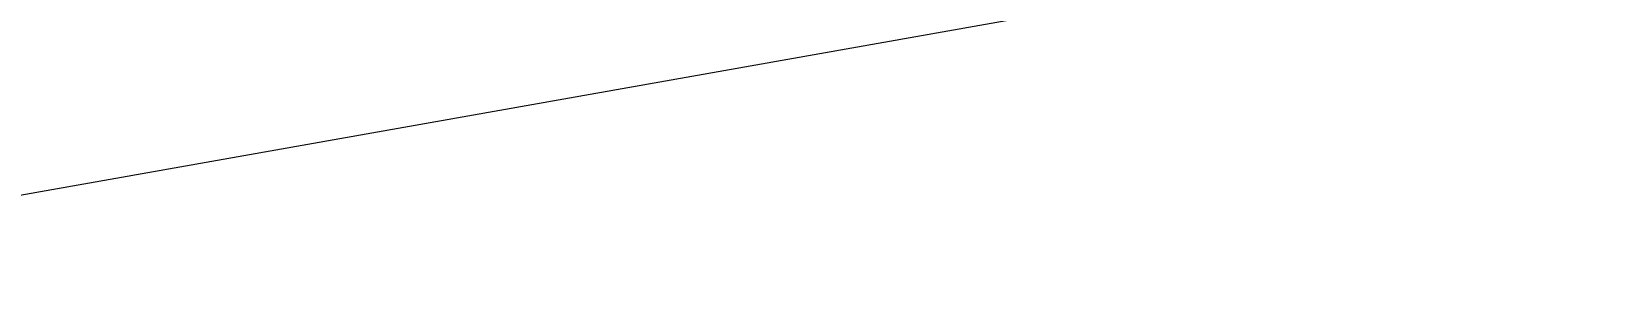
# Model space of a CAD drawing. Header units: millimetres. Extents: x -13407 to 8062823, y -2611 to 109271.
# Drawn here: x 15238.64 to 15252.39, y 50706.14 to 50708.38 of the extents above; entities that cross this region are included whole.
import ezdxf
from ezdxf import colors
from ezdxf.entities.mleader import LeaderData, LeaderLine
from ezdxf.math import Vec2, Vec3

# ---------------------------------------------------------------- set-up
doc = ezdxf.new("R2010")
doc.units = ezdxf.units.MM
for name, color, linetype, lineweight in [('АР_Отметки', 250, 'Continuous', 15), ('АР_Размеры', 175, 'Continuous', 9), ('АР_Сущ Несущая стена', 202, 'Continuous', 30)]:
    doc.layers.add(name, color=color, linetype=linetype, lineweight=lineweight)
doc.styles.add('ISOCPEUR', font='isocpeur.ttf', dxfattribs={"width": 0.7})

# ---------------------------------------------------------------- blocks, each defined once
blk = doc.blocks.new('_DotSmall')
at = {"color": 0, "linetype": 'ByBlock', "const_width": 0.5}
blk.add_lwpolyline([(-0.0625, 0, 1), (0.0625, 0, 1)], format="xyb", close=True, dxfattribs=at)

msp = doc.modelspace()

# ---------------------------------------------------------------- linework, layer by layer
at = {"layer": 'АР_Размеры', "color": 5, "lineweight": 0, "ltscale": 100, "transparency": 33554687}
for points in [[(15236.44, 50746.499), (15242.224, 50713.863, 0.414326), (15242.86, 50713.419), (15244.181, 50713.653, 0.410627), (15244.626, 50714.282), (15244.508, 50714.949, 0.492552), (15244.244, 50715.15), (15243.745, 50715.061, -0.441111), (15243.463, 50715.259), (15243.195, 50717.113, -0.208057), (15243.475, 50717.969, -0.000016), (15245.403, 50720.724, -0.439819), (15246.846, 50720.98, -0.000016), (15249.603, 50719.055, -0.208057), (15250.16, 50718.348), (15250.546, 50716.514, -0.441111), (15250.348, 50716.232), (15249.85, 50716.143, 0.492552), (15249.67, 50715.864), (15249.789, 50715.197, 0.410627), (15250.423, 50714.759), (15251.744, 50714.993, 0.414326), (15252.189, 50715.629), (15246.404, 50748.265, 0.523933)], [(15236.44, 50746.499), (15242.224, 50713.863, 0.414326), (15242.86, 50713.419), (15244.181, 50713.653, 0.410627), (15244.626, 50714.282), (15244.508, 50714.949, 0.492552), (15244.244, 50715.15), (15243.745, 50715.061, -0.441111), (15243.463, 50715.259), (15243.195, 50717.113, -0.208057), (15243.475, 50717.969, -0.000016), (15245.403, 50720.724, -0.439819), (15246.846, 50720.98, -0.000016), (15249.603, 50719.055, -0.208057), (15250.16, 50718.348), (15250.546, 50716.514, -0.441111), (15250.348, 50716.232), (15249.85, 50716.143, 0.492552), (15249.67, 50715.864), (15249.789, 50715.197, 0.410627), (15250.423, 50714.759), (15251.744, 50714.993, 0.414326), (15252.189, 50715.629), (15246.404, 50748.265, 0.523933)], [(15236.44, 50746.499), (15242.224, 50713.863, 0.414326), (15242.86, 50713.419), (15244.181, 50713.653, 0.410627), (15244.626, 50714.282), (15244.508, 50714.949, 0.492552), (15244.244, 50715.15), (15243.745, 50715.061, -0.441111), (15243.463, 50715.259), (15243.195, 50717.113, -0.208057), (15243.475, 50717.969, -0.000016), (15245.403, 50720.724, -0.439819), (15246.846, 50720.98, -0.000016), (15249.603, 50719.055, -0.208057), (15250.16, 50718.348), (15250.546, 50716.514, -0.441111), (15250.348, 50716.232), (15249.85, 50716.143, 0.492552), (15249.67, 50715.864), (15249.789, 50715.197, 0.410627), (15250.423, 50714.759), (15251.744, 50714.993, 0.414326), (15252.189, 50715.629), (15246.404, 50748.265, 0.523933)], [(15236.44, 50746.499), (15242.224, 50713.863, 0.414326), (15242.86, 50713.419), (15244.181, 50713.653, 0.410627), (15244.626, 50714.282), (15244.508, 50714.949, 0.492552), (15244.244, 50715.15), (15243.745, 50715.061, -0.441111), (15243.463, 50715.259), (15243.195, 50717.113, -0.208057), (15243.475, 50717.969, -0.000016), (15245.403, 50720.724, -0.439819), (15246.846, 50720.98, -0.000016), (15249.603, 50719.055, -0.208057), (15250.16, 50718.348), (15250.546, 50716.514, -0.441111), (15250.348, 50716.232), (15249.85, 50716.143, 0.492552), (15249.67, 50715.864), (15249.789, 50715.197, 0.410627), (15250.423, 50714.759), (15251.744, 50714.993, 0.414326), (15252.189, 50715.629), (15246.404, 50748.265, 0.523933)], [(15236.44, 50746.499), (15242.224, 50713.863, 0.414326), (15242.86, 50713.419), (15244.181, 50713.653, 0.410627), (15244.626, 50714.282), (15244.508, 50714.949, 0.492552), (15244.244, 50715.15), (15243.745, 50715.061, -0.441111), (15243.463, 50715.259), (15243.195, 50717.113, -0.208057), (15243.475, 50717.969, -0.000016), (15245.403, 50720.724, -0.439819), (15246.846, 50720.98, -0.000016), (15249.603, 50719.055, -0.208057), (15250.16, 50718.348), (15250.546, 50716.514, -0.441111), (15250.348, 50716.232), (15249.85, 50716.143, 0.492552), (15249.67, 50715.864), (15249.789, 50715.197, 0.410627), (15250.423, 50714.759), (15251.744, 50714.993, 0.414326), (15252.189, 50715.629), (15246.404, 50748.265, 0.523933)], [(15236.44, 50746.499), (15242.224, 50713.863, 0.414326), (15242.86, 50713.419), (15244.181, 50713.653, 0.410627), (15244.626, 50714.282), (15244.508, 50714.949, 0.492552), (15244.244, 50715.15), (15243.745, 50715.061, -0.441111), (15243.463, 50715.259), (15243.195, 50717.113, -0.208057), (15243.475, 50717.969, -0.000016), (15245.403, 50720.724, -0.439819), (15246.846, 50720.98, -0.000016), (15249.603, 50719.055, -0.208057), (15250.16, 50718.348), (15250.546, 50716.514, -0.441111), (15250.348, 50716.232), (15249.85, 50716.143, 0.492552), (15249.67, 50715.864), (15249.789, 50715.197, 0.410627), (15250.423, 50714.759), (15251.744, 50714.993, 0.414326), (15252.189, 50715.629), (15246.404, 50748.265, 0.523933)], [(15236.44, 50746.499), (15242.224, 50713.863, 0.414326), (15242.86, 50713.419), (15244.181, 50713.653, 0.410627), (15244.626, 50714.282), (15244.508, 50714.949, 0.492552), (15244.244, 50715.15), (15243.745, 50715.061, -0.441111), (15243.463, 50715.259), (15243.195, 50717.113, -0.208057), (15243.475, 50717.969, -0.000016), (15245.403, 50720.724, -0.439819), (15246.846, 50720.98, -0.000016), (15249.603, 50719.055, -0.208057), (15250.16, 50718.348), (15250.546, 50716.514, -0.441111), (15250.348, 50716.232), (15249.85, 50716.143, 0.492552), (15249.67, 50715.864), (15249.789, 50715.197, 0.410627), (15250.423, 50714.759), (15251.744, 50714.993, 0.414326), (15252.189, 50715.629), (15246.404, 50748.265, 0.523933)], [(15236.44, 50746.499), (15242.224, 50713.863, 0.414326), (15242.86, 50713.419), (15244.181, 50713.653, 0.410627), (15244.626, 50714.282), (15244.508, 50714.949, 0.492552), (15244.244, 50715.15), (15243.745, 50715.061, -0.441111), (15243.463, 50715.259), (15243.195, 50717.113, -0.208057), (15243.475, 50717.969, -0.000016), (15245.403, 50720.724, -0.439819), (15246.846, 50720.98, -0.000016), (15249.603, 50719.055, -0.208057), (15250.16, 50718.348), (15250.546, 50716.514, -0.441111), (15250.348, 50716.232), (15249.85, 50716.143, 0.492552), (15249.67, 50715.864), (15249.789, 50715.197, 0.410627), (15250.423, 50714.759), (15251.744, 50714.993, 0.414326), (15252.189, 50715.629), (15246.404, 50748.265, 0.523933)], [(15236.44, 50746.499), (15242.224, 50713.863, 0.414326), (15242.86, 50713.419), (15244.181, 50713.653, 0.410627), (15244.626, 50714.282), (15244.508, 50714.949, 0.492552), (15244.244, 50715.15), (15243.745, 50715.061, -0.441111), (15243.463, 50715.259), (15243.195, 50717.113, -0.208057), (15243.475, 50717.969, -0.000016), (15245.403, 50720.724, -0.439819), (15246.846, 50720.98, -0.000016), (15249.603, 50719.055, -0.208057), (15250.16, 50718.348), (15250.546, 50716.514, -0.441111), (15250.348, 50716.232), (15249.85, 50716.143, 0.492552), (15249.67, 50715.864), (15249.789, 50715.197, 0.410627), (15250.423, 50714.759), (15251.744, 50714.993, 0.414326), (15252.189, 50715.629), (15246.404, 50748.265, 0.523933)], [(15236.44, 50746.499), (15242.224, 50713.863, 0.414326), (15242.86, 50713.419), (15244.181, 50713.653, 0.410627), (15244.626, 50714.282), (15244.508, 50714.949, 0.492552), (15244.244, 50715.15), (15243.745, 50715.061, -0.441111), (15243.463, 50715.259), (15243.195, 50717.113, -0.208057), (15243.475, 50717.969, -0.000016), (15245.403, 50720.724, -0.439819), (15246.846, 50720.98, -0.000016), (15249.603, 50719.055, -0.208057), (15250.16, 50718.348), (15250.546, 50716.514, -0.441111), (15250.348, 50716.232), (15249.85, 50716.143, 0.492552), (15249.67, 50715.864), (15249.789, 50715.197, 0.410627), (15250.423, 50714.759), (15251.744, 50714.993, 0.414326), (15252.189, 50715.629), (15246.404, 50748.265, 0.523933)], [(15236.44, 50746.499), (15242.224, 50713.863, 0.414326), (15242.86, 50713.419), (15244.181, 50713.653, 0.410627), (15244.626, 50714.282), (15244.508, 50714.949, 0.492552), (15244.244, 50715.15), (15243.745, 50715.061, -0.441111), (15243.463, 50715.259), (15243.195, 50717.113, -0.208057), (15243.475, 50717.969, -0.000016), (15245.403, 50720.724, -0.439819), (15246.846, 50720.98, -0.000016), (15249.603, 50719.055, -0.208057), (15250.16, 50718.348), (15250.546, 50716.514, -0.441111), (15250.348, 50716.232), (15249.85, 50716.143, 0.492552), (15249.67, 50715.864), (15249.789, 50715.197, 0.410627), (15250.423, 50714.759), (15251.744, 50714.993, 0.414326), (15252.189, 50715.629), (15246.404, 50748.265, 0.523933)], [(15236.44, 50746.499), (15242.224, 50713.863, 0.414326), (15242.86, 50713.419), (15244.181, 50713.653, 0.410627), (15244.626, 50714.282), (15244.508, 50714.949, 0.492552), (15244.244, 50715.15), (15243.745, 50715.061, -0.441111), (15243.463, 50715.259), (15243.195, 50717.113, -0.208057), (15243.475, 50717.969, -0.000016), (15245.403, 50720.724, -0.439819), (15246.846, 50720.98, -0.000016), (15249.603, 50719.055, -0.208057), (15250.16, 50718.348), (15250.546, 50716.514, -0.441111), (15250.348, 50716.232), (15249.85, 50716.143, 0.492552), (15249.67, 50715.864), (15249.789, 50715.197, 0.410627), (15250.423, 50714.759), (15251.744, 50714.993, 0.414326), (15252.189, 50715.629), (15246.404, 50748.265, 0.523933)], [(15236.44, 50746.499), (15242.224, 50713.863, 0.414326), (15242.86, 50713.419), (15244.181, 50713.653, 0.410627), (15244.626, 50714.282), (15244.508, 50714.949, 0.492552), (15244.244, 50715.15), (15243.745, 50715.061, -0.441111), (15243.463, 50715.259), (15243.195, 50717.113, -0.208057), (15243.475, 50717.969, -0.000016), (15245.403, 50720.724, -0.439819), (15246.846, 50720.98, -0.000016), (15249.603, 50719.055, -0.208057), (15250.16, 50718.348), (15250.546, 50716.514, -0.441111), (15250.348, 50716.232), (15249.85, 50716.143, 0.492552), (15249.67, 50715.864), (15249.789, 50715.197, 0.410627), (15250.423, 50714.759), (15251.744, 50714.993, 0.414326), (15252.189, 50715.629), (15246.404, 50748.265, 0.523933)], [(15236.44, 50746.499), (15242.224, 50713.863, 0.414326), (15242.86, 50713.419), (15244.181, 50713.653, 0.410627), (15244.626, 50714.282), (15244.508, 50714.949, 0.492552), (15244.244, 50715.15), (15243.745, 50715.061, -0.441111), (15243.463, 50715.259), (15243.195, 50717.113, -0.208057), (15243.475, 50717.969, -0.000016), (15245.403, 50720.724, -0.439819), (15246.846, 50720.98, -0.000016), (15249.603, 50719.055, -0.208057), (15250.16, 50718.348), (15250.546, 50716.514, -0.441111), (15250.348, 50716.232), (15249.85, 50716.143, 0.492552), (15249.67, 50715.864), (15249.789, 50715.197, 0.410627), (15250.423, 50714.759), (15251.744, 50714.993, 0.414326), (15252.189, 50715.629), (15246.404, 50748.265, 0.523933)], [(15236.44, 50746.499), (15242.224, 50713.863, 0.414326), (15242.86, 50713.419), (15244.181, 50713.653, 0.410627), (15244.626, 50714.282), (15244.508, 50714.949, 0.492552), (15244.244, 50715.15), (15243.745, 50715.061, -0.441111), (15243.463, 50715.259), (15243.195, 50717.113, -0.208057), (15243.475, 50717.969, -0.000016), (15245.403, 50720.724, -0.439819), (15246.846, 50720.98, -0.000016), (15249.603, 50719.055, -0.208057), (15250.16, 50718.348), (15250.546, 50716.514, -0.441111), (15250.348, 50716.232), (15249.85, 50716.143, 0.492552), (15249.67, 50715.864), (15249.789, 50715.197, 0.410627), (15250.423, 50714.759), (15251.744, 50714.993, 0.414326), (15252.189, 50715.629), (15246.404, 50748.265, 0.523933)], [(15236.44, 50746.499), (15242.224, 50713.863, 0.414326), (15242.86, 50713.419), (15244.181, 50713.653, 0.410627), (15244.626, 50714.282), (15244.508, 50714.949, 0.492552), (15244.244, 50715.15), (15243.745, 50715.061, -0.441111), (15243.463, 50715.259), (15243.195, 50717.113, -0.208057), (15243.475, 50717.969, -0.000016), (15245.403, 50720.724, -0.439819), (15246.846, 50720.98, -0.000016), (15249.603, 50719.055, -0.208057), (15250.16, 50718.348), (15250.546, 50716.514, -0.441111), (15250.348, 50716.232), (15249.85, 50716.143, 0.492552), (15249.67, 50715.864), (15249.789, 50715.197, 0.410627), (15250.423, 50714.759), (15251.744, 50714.993, 0.414326), (15252.189, 50715.629), (15246.404, 50748.265, 0.523933)], [(15236.44, 50746.499), (15242.224, 50713.863, 0.414326), (15242.86, 50713.419), (15244.181, 50713.653, 0.410627), (15244.626, 50714.282), (15244.508, 50714.949, 0.492552), (15244.244, 50715.15), (15243.745, 50715.061, -0.441111), (15243.463, 50715.259), (15243.195, 50717.113, -0.208057), (15243.475, 50717.969, -0.000016), (15245.403, 50720.724, -0.439819), (15246.846, 50720.98, -0.000016), (15249.603, 50719.055, -0.208057), (15250.16, 50718.348), (15250.546, 50716.514, -0.441111), (15250.348, 50716.232), (15249.85, 50716.143, 0.492552), (15249.67, 50715.864), (15249.789, 50715.197, 0.410627), (15250.423, 50714.759), (15251.744, 50714.993, 0.414326), (15252.189, 50715.629), (15246.404, 50748.265, 0.523933)], [(15236.44, 50746.499), (15242.224, 50713.863, 0.414326), (15242.86, 50713.419), (15244.181, 50713.653, 0.410627), (15244.626, 50714.282), (15244.508, 50714.949, 0.492552), (15244.244, 50715.15), (15243.745, 50715.061, -0.441111), (15243.463, 50715.259), (15243.195, 50717.113, -0.208057), (15243.475, 50717.969, -0.000016), (15245.403, 50720.724, -0.439819), (15246.846, 50720.98, -0.000016), (15249.603, 50719.055, -0.208057), (15250.16, 50718.348), (15250.546, 50716.514, -0.441111), (15250.348, 50716.232), (15249.85, 50716.143, 0.492552), (15249.67, 50715.864), (15249.789, 50715.197, 0.410627), (15250.423, 50714.759), (15251.744, 50714.993, 0.414326), (15252.189, 50715.629), (15246.404, 50748.265, 0.523933)], [(15236.44, 50746.499), (15242.224, 50713.863, 0.414326), (15242.86, 50713.419), (15244.181, 50713.653, 0.410627), (15244.626, 50714.282), (15244.508, 50714.949, 0.492552), (15244.244, 50715.15), (15243.745, 50715.061, -0.441111), (15243.463, 50715.259), (15243.195, 50717.113, -0.208057), (15243.475, 50717.969, -0.000016), (15245.403, 50720.724, -0.439819), (15246.846, 50720.98, -0.000016), (15249.603, 50719.055, -0.208057), (15250.16, 50718.348), (15250.546, 50716.514, -0.441111), (15250.348, 50716.232), (15249.85, 50716.143, 0.492552), (15249.67, 50715.864), (15249.789, 50715.197, 0.410627), (15250.423, 50714.759), (15251.744, 50714.993, 0.414326), (15252.189, 50715.629), (15246.404, 50748.265, 0.523933)], [(15236.44, 50746.499), (15242.224, 50713.863, 0.414326), (15242.86, 50713.419), (15244.181, 50713.653, 0.410627), (15244.626, 50714.282), (15244.508, 50714.949, 0.492552), (15244.244, 50715.15), (15243.745, 50715.061, -0.441111), (15243.463, 50715.259), (15243.195, 50717.113, -0.208057), (15243.475, 50717.969, -0.000016), (15245.403, 50720.724, -0.439819), (15246.846, 50720.98, -0.000016), (15249.603, 50719.055, -0.208057), (15250.16, 50718.348), (15250.546, 50716.514, -0.441111), (15250.348, 50716.232), (15249.85, 50716.143, 0.492552), (15249.67, 50715.864), (15249.789, 50715.197, 0.410627), (15250.423, 50714.759), (15251.744, 50714.993, 0.414326), (15252.189, 50715.629), (15246.404, 50748.265, 0.523933)], [(15236.44, 50746.499), (15242.224, 50713.863, 0.414326), (15242.86, 50713.419), (15244.181, 50713.653, 0.410627), (15244.626, 50714.282), (15244.508, 50714.949, 0.492552), (15244.244, 50715.15), (15243.745, 50715.061, -0.441111), (15243.463, 50715.259), (15243.195, 50717.113, -0.208057), (15243.475, 50717.969, -0.000016), (15245.403, 50720.724, -0.439819), (15246.846, 50720.98, -0.000016), (15249.603, 50719.055, -0.208057), (15250.16, 50718.348), (15250.546, 50716.514, -0.441111), (15250.348, 50716.232), (15249.85, 50716.143, 0.492552), (15249.67, 50715.864), (15249.789, 50715.197, 0.410627), (15250.423, 50714.759), (15251.744, 50714.993, 0.414326), (15252.189, 50715.629), (15246.404, 50748.265, 0.523933)], [(15236.44, 50746.499), (15242.224, 50713.863, 0.414326), (15242.86, 50713.419), (15244.181, 50713.653, 0.410627), (15244.626, 50714.282), (15244.508, 50714.949, 0.492552), (15244.244, 50715.15), (15243.745, 50715.061, -0.441111), (15243.463, 50715.259), (15243.195, 50717.113, -0.208057), (15243.475, 50717.969, -0.000016), (15245.403, 50720.724, -0.439819), (15246.846, 50720.98, -0.000016), (15249.603, 50719.055, -0.208057), (15250.16, 50718.348), (15250.546, 50716.514, -0.441111), (15250.348, 50716.232), (15249.85, 50716.143, 0.492552), (15249.67, 50715.864), (15249.789, 50715.197, 0.410627), (15250.423, 50714.759), (15251.744, 50714.993, 0.414326), (15252.189, 50715.629), (15246.404, 50748.265, 0.523933)], [(15236.44, 50746.499), (15242.224, 50713.863, 0.414326), (15242.86, 50713.419), (15244.181, 50713.653, 0.410627), (15244.626, 50714.282), (15244.508, 50714.949, 0.492552), (15244.244, 50715.15), (15243.745, 50715.061, -0.441111), (15243.463, 50715.259), (15243.195, 50717.113, -0.208057), (15243.475, 50717.969, -0.000016), (15245.403, 50720.724, -0.439819), (15246.846, 50720.98, -0.000016), (15249.603, 50719.055, -0.208057), (15250.16, 50718.348), (15250.546, 50716.514, -0.441111), (15250.348, 50716.232), (15249.85, 50716.143, 0.492552), (15249.67, 50715.864), (15249.789, 50715.197, 0.410627), (15250.423, 50714.759), (15251.744, 50714.993, 0.414326), (15252.189, 50715.629), (15246.404, 50748.265, 0.523933)], [(15236.44, 50746.499), (15242.224, 50713.863, 0.414326), (15242.86, 50713.419), (15244.181, 50713.653, 0.410627), (15244.626, 50714.282), (15244.508, 50714.949, 0.492552), (15244.244, 50715.15), (15243.745, 50715.061, -0.441111), (15243.463, 50715.259), (15243.195, 50717.113, -0.208057), (15243.475, 50717.969, -0.000016), (15245.403, 50720.724, -0.439819), (15246.846, 50720.98, -0.000016), (15249.603, 50719.055, -0.208057), (15250.16, 50718.348), (15250.546, 50716.514, -0.441111), (15250.348, 50716.232), (15249.85, 50716.143, 0.492552), (15249.67, 50715.864), (15249.789, 50715.197, 0.410627), (15250.423, 50714.759), (15251.744, 50714.993, 0.414326), (15252.189, 50715.629), (15246.404, 50748.265, 0.523933)], [(15236.44, 50746.499), (15242.224, 50713.863, 0.414326), (15242.86, 50713.419), (15244.181, 50713.653, 0.410627), (15244.626, 50714.282), (15244.508, 50714.949, 0.492552), (15244.244, 50715.15), (15243.745, 50715.061, -0.441111), (15243.463, 50715.259), (15243.195, 50717.113, -0.208057), (15243.475, 50717.969, -0.000016), (15245.403, 50720.724, -0.439819), (15246.846, 50720.98, -0.000016), (15249.603, 50719.055, -0.208057), (15250.16, 50718.348), (15250.546, 50716.514, -0.441111), (15250.348, 50716.232), (15249.85, 50716.143, 0.492552), (15249.67, 50715.864), (15249.789, 50715.197, 0.410627), (15250.423, 50714.759), (15251.744, 50714.993, 0.414326), (15252.189, 50715.629), (15246.404, 50748.265, 0.523933)], [(15236.44, 50746.499), (15242.224, 50713.863, 0.414326), (15242.86, 50713.419), (15244.181, 50713.653, 0.410627), (15244.626, 50714.282), (15244.508, 50714.949, 0.492552), (15244.244, 50715.15), (15243.745, 50715.061, -0.441111), (15243.463, 50715.259), (15243.195, 50717.113, -0.208057), (15243.475, 50717.969, -0.000016), (15245.403, 50720.724, -0.439819), (15246.846, 50720.98, -0.000016), (15249.603, 50719.055, -0.208057), (15250.16, 50718.348), (15250.546, 50716.514, -0.441111), (15250.348, 50716.232), (15249.85, 50716.143, 0.492552), (15249.67, 50715.864), (15249.789, 50715.197, 0.410627), (15250.423, 50714.759), (15251.744, 50714.993, 0.414326), (15252.189, 50715.629), (15246.404, 50748.265, 0.523933)], [(15236.44, 50746.499), (15242.224, 50713.863, 0.414326), (15242.86, 50713.419), (15244.181, 50713.653, 0.410627), (15244.626, 50714.282), (15244.508, 50714.949, 0.492552), (15244.244, 50715.15), (15243.745, 50715.061, -0.441111), (15243.463, 50715.259), (15243.195, 50717.113, -0.208057), (15243.475, 50717.969, -0.000016), (15245.403, 50720.724, -0.439819), (15246.846, 50720.98, -0.000016), (15249.603, 50719.055, -0.208057), (15250.16, 50718.348), (15250.546, 50716.514, -0.441111), (15250.348, 50716.232), (15249.85, 50716.143, 0.492552), (15249.67, 50715.864), (15249.789, 50715.197, 0.410627), (15250.423, 50714.759), (15251.744, 50714.993, 0.414326), (15252.189, 50715.629), (15246.404, 50748.265, 0.523933)], [(15236.44, 50746.499), (15242.224, 50713.863, 0.414326), (15242.86, 50713.419), (15244.181, 50713.653, 0.410627), (15244.626, 50714.282), (15244.508, 50714.949, 0.492552), (15244.244, 50715.15), (15243.745, 50715.061, -0.441111), (15243.463, 50715.259), (15243.195, 50717.113, -0.208057), (15243.475, 50717.969, -0.000016), (15245.403, 50720.724, -0.439819), (15246.846, 50720.98, -0.000016), (15249.603, 50719.055, -0.208057), (15250.16, 50718.348), (15250.546, 50716.514, -0.441111), (15250.348, 50716.232), (15249.85, 50716.143, 0.492552), (15249.67, 50715.864), (15249.789, 50715.197, 0.410627), (15250.423, 50714.759), (15251.744, 50714.993, 0.414326), (15252.189, 50715.629), (15246.404, 50748.265, 0.523933)], [(15236.44, 50746.499), (15242.224, 50713.863, 0.414326), (15242.86, 50713.419), (15244.181, 50713.653, 0.410627), (15244.626, 50714.282), (15244.508, 50714.949, 0.492552), (15244.244, 50715.15), (15243.745, 50715.061, -0.441111), (15243.463, 50715.259), (15243.195, 50717.113, -0.208057), (15243.475, 50717.969, -0.000016), (15245.403, 50720.724, -0.439819), (15246.846, 50720.98, -0.000016), (15249.603, 50719.055, -0.208057), (15250.16, 50718.348), (15250.546, 50716.514, -0.441111), (15250.348, 50716.232), (15249.85, 50716.143, 0.492552), (15249.67, 50715.864), (15249.789, 50715.197, 0.410627), (15250.423, 50714.759), (15251.744, 50714.993, 0.414326), (15252.189, 50715.629), (15246.404, 50748.265, 0.523933)], [(15236.44, 50746.499), (15242.224, 50713.863, 0.414326), (15242.86, 50713.419), (15244.181, 50713.653, 0.410627), (15244.626, 50714.282), (15244.508, 50714.949, 0.492552), (15244.244, 50715.15), (15243.745, 50715.061, -0.441111), (15243.463, 50715.259), (15243.195, 50717.113, -0.208057), (15243.475, 50717.969, -0.000016), (15245.403, 50720.724, -0.439819), (15246.846, 50720.98, -0.000016), (15249.603, 50719.055, -0.208057), (15250.16, 50718.348), (15250.546, 50716.514, -0.441111), (15250.348, 50716.232), (15249.85, 50716.143, 0.492552), (15249.67, 50715.864), (15249.789, 50715.197, 0.410627), (15250.423, 50714.759), (15251.744, 50714.993, 0.414326), (15252.189, 50715.629), (15246.404, 50748.265, 0.523933)], [(15236.44, 50746.499), (15242.224, 50713.863, 0.414326), (15242.86, 50713.419), (15244.181, 50713.653, 0.410627), (15244.626, 50714.282), (15244.508, 50714.949, 0.492552), (15244.244, 50715.15), (15243.745, 50715.061, -0.441111), (15243.463, 50715.259), (15243.195, 50717.113, -0.208057), (15243.475, 50717.969, -0.000016), (15245.403, 50720.724, -0.439819), (15246.846, 50720.98, -0.000016), (15249.603, 50719.055, -0.208057), (15250.16, 50718.348), (15250.546, 50716.514, -0.441111), (15250.348, 50716.232), (15249.85, 50716.143, 0.492552), (15249.67, 50715.864), (15249.789, 50715.197, 0.410627), (15250.423, 50714.759), (15251.744, 50714.993, 0.414326), (15252.189, 50715.629), (15246.404, 50748.265, 0.523933)], [(15236.44, 50746.499), (15242.224, 50713.863, 0.414326), (15242.86, 50713.419), (15244.181, 50713.653, 0.410627), (15244.626, 50714.282), (15244.508, 50714.949, 0.492552), (15244.244, 50715.15), (15243.745, 50715.061, -0.441111), (15243.463, 50715.259), (15243.195, 50717.113, -0.208057), (15243.475, 50717.969, -0.000016), (15245.403, 50720.724, -0.439819), (15246.846, 50720.98, -0.000016), (15249.603, 50719.055, -0.208057), (15250.16, 50718.348), (15250.546, 50716.514, -0.441111), (15250.348, 50716.232), (15249.85, 50716.143, 0.492552), (15249.67, 50715.864), (15249.789, 50715.197, 0.410627), (15250.423, 50714.759), (15251.744, 50714.993, 0.414326), (15252.189, 50715.629), (15246.404, 50748.265, 0.523933)], [(15236.44, 50746.499), (15242.224, 50713.863, 0.414326), (15242.86, 50713.419), (15244.181, 50713.653, 0.410627), (15244.626, 50714.282), (15244.508, 50714.949, 0.492552), (15244.244, 50715.15), (15243.745, 50715.061, -0.441111), (15243.463, 50715.259), (15243.195, 50717.113, -0.208057), (15243.475, 50717.969, -0.000016), (15245.403, 50720.724, -0.439819), (15246.846, 50720.98, -0.000016), (15249.603, 50719.055, -0.208057), (15250.16, 50718.348), (15250.546, 50716.514, -0.441111), (15250.348, 50716.232), (15249.85, 50716.143, 0.492552), (15249.67, 50715.864), (15249.789, 50715.197, 0.410627), (15250.423, 50714.759), (15251.744, 50714.993, 0.414326), (15252.189, 50715.629), (15246.404, 50748.265, 0.523933)], [(15236.44, 50746.499), (15242.224, 50713.863, 0.414326), (15242.86, 50713.419), (15244.181, 50713.653, 0.410627), (15244.626, 50714.282), (15244.508, 50714.949, 0.492552), (15244.244, 50715.15), (15243.745, 50715.061, -0.441111), (15243.463, 50715.259), (15243.195, 50717.113, -0.208057), (15243.475, 50717.969, -0.000016), (15245.403, 50720.724, -0.439819), (15246.846, 50720.98, -0.000016), (15249.603, 50719.055, -0.208057), (15250.16, 50718.348), (15250.546, 50716.514, -0.441111), (15250.348, 50716.232), (15249.85, 50716.143, 0.492552), (15249.67, 50715.864), (15249.789, 50715.197, 0.410627), (15250.423, 50714.759), (15251.744, 50714.993, 0.414326), (15252.189, 50715.629), (15246.404, 50748.265, 0.523933)], [(15236.44, 50746.499), (15242.224, 50713.863, 0.414326), (15242.86, 50713.419), (15244.181, 50713.653, 0.410627), (15244.626, 50714.282), (15244.508, 50714.949, 0.492552), (15244.244, 50715.15), (15243.745, 50715.061, -0.441111), (15243.463, 50715.259), (15243.195, 50717.113, -0.208057), (15243.475, 50717.969, -0.000016), (15245.403, 50720.724, -0.439819), (15246.846, 50720.98, -0.000016), (15249.603, 50719.055, -0.208057), (15250.16, 50718.348), (15250.546, 50716.514, -0.441111), (15250.348, 50716.232), (15249.85, 50716.143, 0.492552), (15249.67, 50715.864), (15249.789, 50715.197, 0.410627), (15250.423, 50714.759), (15251.744, 50714.993, 0.414326), (15252.189, 50715.629), (15246.404, 50748.265, 0.523933)], [(15236.44, 50746.499), (15242.224, 50713.863, 0.414326), (15242.86, 50713.419), (15244.181, 50713.653, 0.410627), (15244.626, 50714.282), (15244.508, 50714.949, 0.492552), (15244.244, 50715.15), (15243.745, 50715.061, -0.441111), (15243.463, 50715.259), (15243.195, 50717.113, -0.208057), (15243.475, 50717.969, -0.000016), (15245.403, 50720.724, -0.439819), (15246.846, 50720.98, -0.000016), (15249.603, 50719.055, -0.208057), (15250.16, 50718.348), (15250.546, 50716.514, -0.441111), (15250.348, 50716.232), (15249.85, 50716.143, 0.492552), (15249.67, 50715.864), (15249.789, 50715.197, 0.410627), (15250.423, 50714.759), (15251.744, 50714.993, 0.414326), (15252.189, 50715.629), (15246.404, 50748.265, 0.523933)], [(15236.44, 50746.499), (15242.224, 50713.863, 0.414326), (15242.86, 50713.419), (15244.181, 50713.653, 0.410627), (15244.626, 50714.282), (15244.508, 50714.949, 0.492552), (15244.244, 50715.15), (15243.745, 50715.061, -0.441111), (15243.463, 50715.259), (15243.195, 50717.113, -0.208057), (15243.475, 50717.969, -0.000016), (15245.403, 50720.724, -0.439819), (15246.846, 50720.98, -0.000016), (15249.603, 50719.055, -0.208057), (15250.16, 50718.348), (15250.546, 50716.514, -0.441111), (15250.348, 50716.232), (15249.85, 50716.143, 0.492552), (15249.67, 50715.864), (15249.789, 50715.197, 0.410627), (15250.423, 50714.759), (15251.744, 50714.993, 0.414326), (15252.189, 50715.629), (15246.404, 50748.265, 0.523933)], [(15236.44, 50746.499), (15242.224, 50713.863, 0.414326), (15242.86, 50713.419), (15244.181, 50713.653, 0.410627), (15244.626, 50714.282), (15244.508, 50714.949, 0.492552), (15244.244, 50715.15), (15243.745, 50715.061, -0.441111), (15243.463, 50715.259), (15243.195, 50717.113, -0.208057), (15243.475, 50717.969, -0.000016), (15245.403, 50720.724, -0.439819), (15246.846, 50720.98, -0.000016), (15249.603, 50719.055, -0.208057), (15250.16, 50718.348), (15250.546, 50716.514, -0.441111), (15250.348, 50716.232), (15249.85, 50716.143, 0.492552), (15249.67, 50715.864), (15249.789, 50715.197, 0.410627), (15250.423, 50714.759), (15251.744, 50714.993, 0.414326), (15252.189, 50715.629), (15246.404, 50748.265, 0.523933)], [(15236.44, 50746.499), (15242.224, 50713.863, 0.414326), (15242.86, 50713.419), (15244.181, 50713.653, 0.410627), (15244.626, 50714.282), (15244.508, 50714.949, 0.492552), (15244.244, 50715.15), (15243.745, 50715.061, -0.441111), (15243.463, 50715.259), (15243.195, 50717.113, -0.208057), (15243.475, 50717.969, -0.000016), (15245.403, 50720.724, -0.439819), (15246.846, 50720.98, -0.000016), (15249.603, 50719.055, -0.208057), (15250.16, 50718.348), (15250.546, 50716.514, -0.441111), (15250.348, 50716.232), (15249.85, 50716.143, 0.492552), (15249.67, 50715.864), (15249.789, 50715.197, 0.410627), (15250.423, 50714.759), (15251.744, 50714.993, 0.414326), (15252.189, 50715.629), (15246.404, 50748.265, 0.523933)], [(15236.44, 50746.499), (15242.224, 50713.863, 0.414326), (15242.86, 50713.419), (15244.181, 50713.653, 0.410627), (15244.626, 50714.282), (15244.508, 50714.949, 0.492552), (15244.244, 50715.15), (15243.745, 50715.061, -0.441111), (15243.463, 50715.259), (15243.195, 50717.113, -0.208057), (15243.475, 50717.969, -0.000016), (15245.403, 50720.724, -0.439819), (15246.846, 50720.98, -0.000016), (15249.603, 50719.055, -0.208057), (15250.16, 50718.348), (15250.546, 50716.514, -0.441111), (15250.348, 50716.232), (15249.85, 50716.143, 0.492552), (15249.67, 50715.864), (15249.789, 50715.197, 0.410627), (15250.423, 50714.759), (15251.744, 50714.993, 0.414326), (15252.189, 50715.629), (15246.404, 50748.265, 0.523933)], [(15236.44, 50746.499), (15242.224, 50713.863, 0.414326), (15242.86, 50713.419), (15244.181, 50713.653, 0.410627), (15244.626, 50714.282), (15244.508, 50714.949, 0.492552), (15244.244, 50715.15), (15243.745, 50715.061, -0.441111), (15243.463, 50715.259), (15243.195, 50717.113, -0.208057), (15243.475, 50717.969, -0.000016), (15245.403, 50720.724, -0.439819), (15246.846, 50720.98, -0.000016), (15249.603, 50719.055, -0.208057), (15250.16, 50718.348), (15250.546, 50716.514, -0.441111), (15250.348, 50716.232), (15249.85, 50716.143, 0.492552), (15249.67, 50715.864), (15249.789, 50715.197, 0.410627), (15250.423, 50714.759), (15251.744, 50714.993, 0.414326), (15252.189, 50715.629), (15246.404, 50748.265, 0.523933)], [(15236.44, 50746.499), (15242.224, 50713.863, 0.414326), (15242.86, 50713.419), (15244.181, 50713.653, 0.410627), (15244.626, 50714.282), (15244.508, 50714.949, 0.492552), (15244.244, 50715.15), (15243.745, 50715.061, -0.441111), (15243.463, 50715.259), (15243.195, 50717.113, -0.208057), (15243.475, 50717.969, -0.000016), (15245.403, 50720.724, -0.439819), (15246.846, 50720.98, -0.000016), (15249.603, 50719.055, -0.208057), (15250.16, 50718.348), (15250.546, 50716.514, -0.441111), (15250.348, 50716.232), (15249.85, 50716.143, 0.492552), (15249.67, 50715.864), (15249.789, 50715.197, 0.410627), (15250.423, 50714.759), (15251.744, 50714.993, 0.414326), (15252.189, 50715.629), (15246.404, 50748.265, 0.523933)], [(15236.44, 50746.499), (15242.224, 50713.863, 0.414326), (15242.86, 50713.419), (15244.181, 50713.653, 0.410627), (15244.626, 50714.282), (15244.508, 50714.949, 0.492552), (15244.244, 50715.15), (15243.745, 50715.061, -0.441111), (15243.463, 50715.259), (15243.195, 50717.113, -0.208057), (15243.475, 50717.969, -0.000016), (15245.403, 50720.724, -0.439819), (15246.846, 50720.98, -0.000016), (15249.603, 50719.055, -0.208057), (15250.16, 50718.348), (15250.546, 50716.514, -0.441111), (15250.348, 50716.232), (15249.85, 50716.143, 0.492552), (15249.67, 50715.864), (15249.789, 50715.197, 0.410627), (15250.423, 50714.759), (15251.744, 50714.993, 0.414326), (15252.189, 50715.629), (15246.404, 50748.265, 0.523933)], [(15236.44, 50746.499), (15242.224, 50713.863, 0.414326), (15242.86, 50713.419), (15244.181, 50713.653, 0.410627), (15244.626, 50714.282), (15244.508, 50714.949, 0.492552), (15244.244, 50715.15), (15243.745, 50715.061, -0.441111), (15243.463, 50715.259), (15243.195, 50717.113, -0.208057), (15243.475, 50717.969, -0.000016), (15245.403, 50720.724, -0.439819), (15246.846, 50720.98, -0.000016), (15249.603, 50719.055, -0.208057), (15250.16, 50718.348), (15250.546, 50716.514, -0.441111), (15250.348, 50716.232), (15249.85, 50716.143, 0.492552), (15249.67, 50715.864), (15249.789, 50715.197, 0.410627), (15250.423, 50714.759), (15251.744, 50714.993, 0.414326), (15252.189, 50715.629), (15246.404, 50748.265, 0.523933)], [(15236.44, 50746.499), (15242.224, 50713.863, 0.414326), (15242.86, 50713.419), (15244.181, 50713.653, 0.410627), (15244.626, 50714.282), (15244.508, 50714.949, 0.492552), (15244.244, 50715.15), (15243.745, 50715.061, -0.441111), (15243.463, 50715.259), (15243.195, 50717.113, -0.208057), (15243.475, 50717.969, -0.000016), (15245.403, 50720.724, -0.439819), (15246.846, 50720.98, -0.000016), (15249.603, 50719.055, -0.208057), (15250.16, 50718.348), (15250.546, 50716.514, -0.441111), (15250.348, 50716.232), (15249.85, 50716.143, 0.492552), (15249.67, 50715.864), (15249.789, 50715.197, 0.410627), (15250.423, 50714.759), (15251.744, 50714.993, 0.414326), (15252.189, 50715.629), (15246.404, 50748.265, 0.523933)], [(15218.952, 50699.566), (15221.42, 50695.422, 0.827043), (15222.427, 50695.806), (15221.767, 50699.528, -0.414326), (15222.607, 50700.729), (15229.93, 50702.027, 0.414326), (15230.77, 50703.228), (15230.557, 50704.429, -0.082799), (15238.257, 50706.907), (15247.981, 50708.63), (15248.157, 50709.033), (15248.581, 50708.737), (15258.185, 50710.439, -0.082799)], [(15218.952, 50699.566), (15221.42, 50695.422, 0.827043), (15222.427, 50695.806), (15221.767, 50699.528, -0.414326), (15222.607, 50700.729), (15229.93, 50702.027, 0.414326), (15230.77, 50703.228), (15230.557, 50704.429, -0.082799), (15238.257, 50706.907), (15247.981, 50708.63), (15248.157, 50709.033), (15248.581, 50708.737), (15258.185, 50710.439, -0.082799)], [(15218.952, 50699.566), (15221.42, 50695.422, 0.827043), (15222.427, 50695.806), (15221.767, 50699.528, -0.414326), (15222.607, 50700.729), (15229.93, 50702.027, 0.414326), (15230.77, 50703.228), (15230.557, 50704.429, -0.082799), (15238.257, 50706.907), (15247.981, 50708.63), (15248.157, 50709.033), (15248.581, 50708.737), (15258.185, 50710.439, -0.082799)], [(15218.952, 50699.566), (15221.42, 50695.422, 0.827043), (15222.427, 50695.806), (15221.767, 50699.528, -0.414326), (15222.607, 50700.729), (15229.93, 50702.027, 0.414326), (15230.77, 50703.228), (15230.557, 50704.429, -0.082799), (15238.257, 50706.907), (15247.981, 50708.63), (15248.157, 50709.033), (15248.581, 50708.737), (15258.185, 50710.439, -0.082799)], [(15218.952, 50699.566), (15221.42, 50695.422, 0.827043), (15222.427, 50695.806), (15221.767, 50699.528, -0.414326), (15222.607, 50700.729), (15229.93, 50702.027, 0.414326), (15230.77, 50703.228), (15230.557, 50704.429, -0.082799), (15238.257, 50706.907), (15247.981, 50708.63), (15248.157, 50709.033), (15248.581, 50708.737), (15258.185, 50710.439, -0.082799)], [(15218.952, 50699.566), (15221.42, 50695.422, 0.827043), (15222.427, 50695.806), (15221.767, 50699.528, -0.414326), (15222.607, 50700.729), (15229.93, 50702.027, 0.414326), (15230.77, 50703.228), (15230.557, 50704.429, -0.082799), (15238.257, 50706.907), (15247.981, 50708.63), (15248.157, 50709.033), (15248.581, 50708.737), (15258.185, 50710.439, -0.082799)], [(15218.952, 50699.566), (15221.42, 50695.422, 0.827043), (15222.427, 50695.806), (15221.767, 50699.528, -0.414326), (15222.607, 50700.729), (15229.93, 50702.027, 0.414326), (15230.77, 50703.228), (15230.557, 50704.429, -0.082799), (15238.257, 50706.907), (15247.981, 50708.63), (15248.157, 50709.033), (15248.581, 50708.737), (15258.185, 50710.439, -0.082799)], [(15218.952, 50699.566), (15221.42, 50695.422, 0.827043), (15222.427, 50695.806), (15221.767, 50699.528, -0.414326), (15222.607, 50700.729), (15229.93, 50702.027, 0.414326), (15230.77, 50703.228), (15230.557, 50704.429, -0.082799), (15238.257, 50706.907), (15247.981, 50708.63), (15248.157, 50709.033), (15248.581, 50708.737), (15258.185, 50710.439, -0.082799)], [(15218.952, 50699.566), (15221.42, 50695.422, 0.827043), (15222.427, 50695.806), (15221.767, 50699.528, -0.414326), (15222.607, 50700.729), (15229.93, 50702.027, 0.414326), (15230.77, 50703.228), (15230.557, 50704.429, -0.082799), (15238.257, 50706.907), (15247.981, 50708.63), (15248.157, 50709.033), (15248.581, 50708.737), (15258.185, 50710.439, -0.082799)], [(15218.952, 50699.566), (15221.42, 50695.422, 0.827043), (15222.427, 50695.806), (15221.767, 50699.528, -0.414326), (15222.607, 50700.729), (15229.93, 50702.027, 0.414326), (15230.77, 50703.228), (15230.557, 50704.429, -0.082799), (15238.257, 50706.907), (15247.981, 50708.63), (15248.157, 50709.033), (15248.581, 50708.737), (15258.185, 50710.439, -0.082799)], [(15218.952, 50699.566), (15221.42, 50695.422, 0.827043), (15222.427, 50695.806), (15221.767, 50699.528, -0.414326), (15222.607, 50700.729), (15229.93, 50702.027, 0.414326), (15230.77, 50703.228), (15230.557, 50704.429, -0.082799), (15238.257, 50706.907), (15247.981, 50708.63), (15248.157, 50709.033), (15248.581, 50708.737), (15258.185, 50710.439, -0.082799)], [(15218.952, 50699.566), (15221.42, 50695.422, 0.827043), (15222.427, 50695.806), (15221.767, 50699.528, -0.414326), (15222.607, 50700.729), (15229.93, 50702.027, 0.414326), (15230.77, 50703.228), (15230.557, 50704.429, -0.082799), (15238.257, 50706.907), (15247.981, 50708.63), (15248.157, 50709.033), (15248.581, 50708.737), (15258.185, 50710.439, -0.082799)], [(15218.952, 50699.566), (15221.42, 50695.422, 0.827043), (15222.427, 50695.806), (15221.767, 50699.528, -0.414326), (15222.607, 50700.729), (15229.93, 50702.027, 0.414326), (15230.77, 50703.228), (15230.557, 50704.429, -0.082799), (15238.257, 50706.907), (15247.981, 50708.63), (15248.157, 50709.033), (15248.581, 50708.737), (15258.185, 50710.439, -0.082799)], [(15218.952, 50699.566), (15221.42, 50695.422, 0.827043), (15222.427, 50695.806), (15221.767, 50699.528, -0.414326), (15222.607, 50700.729), (15229.93, 50702.027, 0.414326), (15230.77, 50703.228), (15230.557, 50704.429, -0.082799), (15238.257, 50706.907), (15247.981, 50708.63), (15248.157, 50709.033), (15248.581, 50708.737), (15258.185, 50710.439, -0.082799)], [(15218.952, 50699.566), (15221.42, 50695.422, 0.827043), (15222.427, 50695.806), (15221.767, 50699.528, -0.414326), (15222.607, 50700.729), (15229.93, 50702.027, 0.414326), (15230.77, 50703.228), (15230.557, 50704.429, -0.082799), (15238.257, 50706.907), (15247.981, 50708.63), (15248.157, 50709.033), (15248.581, 50708.737), (15258.185, 50710.439, -0.082799)], [(15218.952, 50699.566), (15221.42, 50695.422, 0.827043), (15222.427, 50695.806), (15221.767, 50699.528, -0.414326), (15222.607, 50700.729), (15229.93, 50702.027, 0.414326), (15230.77, 50703.228), (15230.557, 50704.429, -0.082799), (15238.257, 50706.907), (15247.981, 50708.63), (15248.157, 50709.033), (15248.581, 50708.737), (15258.185, 50710.439, -0.082799)], [(15218.952, 50699.566), (15221.42, 50695.422, 0.827043), (15222.427, 50695.806), (15221.767, 50699.528, -0.414326), (15222.607, 50700.729), (15229.93, 50702.027, 0.414326), (15230.77, 50703.228), (15230.557, 50704.429, -0.082799), (15238.257, 50706.907), (15247.981, 50708.63), (15248.157, 50709.033), (15248.581, 50708.737), (15258.185, 50710.439, -0.082799)], [(15218.952, 50699.566), (15221.42, 50695.422, 0.827043), (15222.427, 50695.806), (15221.767, 50699.528, -0.414326), (15222.607, 50700.729), (15229.93, 50702.027, 0.414326), (15230.77, 50703.228), (15230.557, 50704.429, -0.082799), (15238.257, 50706.907), (15247.981, 50708.63), (15248.157, 50709.033), (15248.581, 50708.737), (15258.185, 50710.439, -0.082799)], [(15218.952, 50699.566), (15221.42, 50695.422, 0.827043), (15222.427, 50695.806), (15221.767, 50699.528, -0.414326), (15222.607, 50700.729), (15229.93, 50702.027, 0.414326), (15230.77, 50703.228), (15230.557, 50704.429, -0.082799), (15238.257, 50706.907), (15247.981, 50708.63), (15248.157, 50709.033), (15248.581, 50708.737), (15258.185, 50710.439, -0.082799)], [(15218.952, 50699.566), (15221.42, 50695.422, 0.827043), (15222.427, 50695.806), (15221.767, 50699.528, -0.414326), (15222.607, 50700.729), (15229.93, 50702.027, 0.414326), (15230.77, 50703.228), (15230.557, 50704.429, -0.082799), (15238.257, 50706.907), (15247.981, 50708.63), (15248.157, 50709.033), (15248.581, 50708.737), (15258.185, 50710.439, -0.082799)], [(15218.952, 50699.566), (15221.42, 50695.422, 0.827043), (15222.427, 50695.806), (15221.767, 50699.528, -0.414326), (15222.607, 50700.729), (15229.93, 50702.027, 0.414326), (15230.77, 50703.228), (15230.557, 50704.429, -0.082799), (15238.257, 50706.907), (15247.981, 50708.63), (15248.157, 50709.033), (15248.581, 50708.737), (15258.185, 50710.439, -0.082799)], [(15218.952, 50699.566), (15221.42, 50695.422, 0.827043), (15222.427, 50695.806), (15221.767, 50699.528, -0.414326), (15222.607, 50700.729), (15229.93, 50702.027, 0.414326), (15230.77, 50703.228), (15230.557, 50704.429, -0.082799), (15238.257, 50706.907), (15247.981, 50708.63), (15248.157, 50709.033), (15248.581, 50708.737), (15258.185, 50710.439, -0.082799)], [(15218.952, 50699.566), (15221.42, 50695.422, 0.827043), (15222.427, 50695.806), (15221.767, 50699.528, -0.414326), (15222.607, 50700.729), (15229.93, 50702.027, 0.414326), (15230.77, 50703.228), (15230.557, 50704.429, -0.082799), (15238.257, 50706.907), (15247.981, 50708.63), (15248.157, 50709.033), (15248.581, 50708.737), (15258.185, 50710.439, -0.082799)], [(15218.952, 50699.566), (15221.42, 50695.422, 0.827043), (15222.427, 50695.806), (15221.767, 50699.528, -0.414326), (15222.607, 50700.729), (15229.93, 50702.027, 0.414326), (15230.77, 50703.228), (15230.557, 50704.429, -0.082799), (15238.257, 50706.907), (15247.981, 50708.63), (15248.157, 50709.033), (15248.581, 50708.737), (15258.185, 50710.439, -0.082799)], [(15218.952, 50699.566), (15221.42, 50695.422, 0.827043), (15222.427, 50695.806), (15221.767, 50699.528, -0.414326), (15222.607, 50700.729), (15229.93, 50702.027, 0.414326), (15230.77, 50703.228), (15230.557, 50704.429, -0.082799), (15238.257, 50706.907), (15247.981, 50708.63), (15248.157, 50709.033), (15248.581, 50708.737), (15258.185, 50710.439, -0.082799)], [(15218.952, 50699.566), (15221.42, 50695.422, 0.827043), (15222.427, 50695.806), (15221.767, 50699.528, -0.414326), (15222.607, 50700.729), (15229.93, 50702.027, 0.414326), (15230.77, 50703.228), (15230.557, 50704.429, -0.082799), (15238.257, 50706.907), (15247.981, 50708.63), (15248.157, 50709.033), (15248.581, 50708.737), (15258.185, 50710.439, -0.082799)], [(15218.952, 50699.566), (15221.42, 50695.422, 0.827043), (15222.427, 50695.806), (15221.767, 50699.528, -0.414326), (15222.607, 50700.729), (15229.93, 50702.027, 0.414326), (15230.77, 50703.228), (15230.557, 50704.429, -0.082799), (15238.257, 50706.907), (15247.981, 50708.63), (15248.157, 50709.033), (15248.581, 50708.737), (15258.185, 50710.439, -0.082799)], [(15218.952, 50699.566), (15221.42, 50695.422, 0.827043), (15222.427, 50695.806), (15221.767, 50699.528, -0.414326), (15222.607, 50700.729), (15229.93, 50702.027, 0.414326), (15230.77, 50703.228), (15230.557, 50704.429, -0.082799), (15238.257, 50706.907), (15247.981, 50708.63), (15248.157, 50709.033), (15248.581, 50708.737), (15258.185, 50710.439, -0.082799)], [(15218.952, 50699.566), (15221.42, 50695.422, 0.827043), (15222.427, 50695.806), (15221.767, 50699.528, -0.414326), (15222.607, 50700.729), (15229.93, 50702.027, 0.414326), (15230.77, 50703.228), (15230.557, 50704.429, -0.082799), (15238.257, 50706.907), (15247.981, 50708.63), (15248.157, 50709.033), (15248.581, 50708.737), (15258.185, 50710.439, -0.082799)], [(15218.952, 50699.566), (15221.42, 50695.422, 0.827043), (15222.427, 50695.806), (15221.767, 50699.528, -0.414326), (15222.607, 50700.729), (15229.93, 50702.027, 0.414326), (15230.77, 50703.228), (15230.557, 50704.429, -0.082799), (15238.257, 50706.907), (15247.981, 50708.63), (15248.157, 50709.033), (15248.581, 50708.737), (15258.185, 50710.439, -0.082799)], [(15218.952, 50699.566), (15221.42, 50695.422, 0.827043), (15222.427, 50695.806), (15221.767, 50699.528, -0.414326), (15222.607, 50700.729), (15229.93, 50702.027, 0.414326), (15230.77, 50703.228), (15230.557, 50704.429, -0.082799), (15238.257, 50706.907), (15247.981, 50708.63), (15248.157, 50709.033), (15248.581, 50708.737), (15258.185, 50710.439, -0.082799)], [(15218.952, 50699.566), (15221.42, 50695.422, 0.827043), (15222.427, 50695.806), (15221.767, 50699.528, -0.414326), (15222.607, 50700.729), (15229.93, 50702.027, 0.414326), (15230.77, 50703.228), (15230.557, 50704.429, -0.082799), (15238.257, 50706.907), (15247.981, 50708.63), (15248.157, 50709.033), (15248.581, 50708.737), (15258.185, 50710.439, -0.082799)], [(15218.952, 50699.566), (15221.42, 50695.422, 0.827043), (15222.427, 50695.806), (15221.767, 50699.528, -0.414326), (15222.607, 50700.729), (15229.93, 50702.027, 0.414326), (15230.77, 50703.228), (15230.557, 50704.429, -0.082799), (15238.257, 50706.907), (15247.981, 50708.63), (15248.157, 50709.033), (15248.581, 50708.737), (15258.185, 50710.439, -0.082799)], [(15218.952, 50699.566), (15221.42, 50695.422, 0.827043), (15222.427, 50695.806), (15221.767, 50699.528, -0.414326), (15222.607, 50700.729), (15229.93, 50702.027, 0.414326), (15230.77, 50703.228), (15230.557, 50704.429, -0.082799), (15238.257, 50706.907), (15247.981, 50708.63), (15248.157, 50709.033), (15248.581, 50708.737), (15258.185, 50710.439, -0.082799)], [(15218.952, 50699.566), (15221.42, 50695.422, 0.827043), (15222.427, 50695.806), (15221.767, 50699.528, -0.414326), (15222.607, 50700.729), (15229.93, 50702.027, 0.414326), (15230.77, 50703.228), (15230.557, 50704.429, -0.082799), (15238.257, 50706.907), (15247.981, 50708.63), (15248.157, 50709.033), (15248.581, 50708.737), (15258.185, 50710.439, -0.082799)], [(15218.952, 50699.566), (15221.42, 50695.422, 0.827043), (15222.427, 50695.806), (15221.767, 50699.528, -0.414326), (15222.607, 50700.729), (15229.93, 50702.027, 0.414326), (15230.77, 50703.228), (15230.557, 50704.429, -0.082799), (15238.257, 50706.907), (15247.981, 50708.63), (15248.157, 50709.033), (15248.581, 50708.737), (15258.185, 50710.439, -0.082799)], [(15218.952, 50699.566), (15221.42, 50695.422, 0.827043), (15222.427, 50695.806), (15221.767, 50699.528, -0.414326), (15222.607, 50700.729), (15229.93, 50702.027, 0.414326), (15230.77, 50703.228), (15230.557, 50704.429, -0.082799), (15238.257, 50706.907), (15247.981, 50708.63), (15248.157, 50709.033), (15248.581, 50708.737), (15258.185, 50710.439, -0.082799)], [(15218.952, 50699.566), (15221.42, 50695.422, 0.827043), (15222.427, 50695.806), (15221.767, 50699.528, -0.414326), (15222.607, 50700.729), (15229.93, 50702.027, 0.414326), (15230.77, 50703.228), (15230.557, 50704.429, -0.082799), (15238.257, 50706.907), (15247.981, 50708.63), (15248.157, 50709.033), (15248.581, 50708.737), (15258.185, 50710.439, -0.082799)], [(15218.952, 50699.566), (15221.42, 50695.422, 0.827043), (15222.427, 50695.806), (15221.767, 50699.528, -0.414326), (15222.607, 50700.729), (15229.93, 50702.027, 0.414326), (15230.77, 50703.228), (15230.557, 50704.429, -0.082799), (15238.257, 50706.907), (15247.981, 50708.63), (15248.157, 50709.033), (15248.581, 50708.737), (15258.185, 50710.439, -0.082799)], [(15218.952, 50699.566), (15221.42, 50695.422, 0.827043), (15222.427, 50695.806), (15221.767, 50699.528, -0.414326), (15222.607, 50700.729), (15229.93, 50702.027, 0.414326), (15230.77, 50703.228), (15230.557, 50704.429, -0.082799), (15238.257, 50706.907), (15247.981, 50708.63), (15248.157, 50709.033), (15248.581, 50708.737), (15258.185, 50710.439, -0.082799)], [(15218.952, 50699.566), (15221.42, 50695.422, 0.827043), (15222.427, 50695.806), (15221.767, 50699.528, -0.414326), (15222.607, 50700.729), (15229.93, 50702.027, 0.414326), (15230.77, 50703.228), (15230.557, 50704.429, -0.082799), (15238.257, 50706.907), (15247.981, 50708.63), (15248.157, 50709.033), (15248.581, 50708.737), (15258.185, 50710.439, -0.082799)], [(15218.952, 50699.566), (15221.42, 50695.422, 0.827043), (15222.427, 50695.806), (15221.767, 50699.528, -0.414326), (15222.607, 50700.729), (15229.93, 50702.027, 0.414326), (15230.77, 50703.228), (15230.557, 50704.429, -0.082799), (15238.257, 50706.907), (15247.981, 50708.63), (15248.157, 50709.033), (15248.581, 50708.737), (15258.185, 50710.439, -0.082799)], [(15218.952, 50699.566), (15221.42, 50695.422, 0.827043), (15222.427, 50695.806), (15221.767, 50699.528, -0.414326), (15222.607, 50700.729), (15229.93, 50702.027, 0.414326), (15230.77, 50703.228), (15230.557, 50704.429, -0.082799), (15238.257, 50706.907), (15247.981, 50708.63), (15248.157, 50709.033), (15248.581, 50708.737), (15258.185, 50710.439, -0.082799)], [(15218.952, 50699.566), (15221.42, 50695.422, 0.827043), (15222.427, 50695.806), (15221.767, 50699.528, -0.414326), (15222.607, 50700.729), (15229.93, 50702.027, 0.414326), (15230.77, 50703.228), (15230.557, 50704.429, -0.082799), (15238.257, 50706.907), (15247.981, 50708.63), (15248.157, 50709.033), (15248.581, 50708.737), (15258.185, 50710.439, -0.082799)], [(15218.952, 50699.566), (15221.42, 50695.422, 0.827043), (15222.427, 50695.806), (15221.767, 50699.528, -0.414326), (15222.607, 50700.729), (15229.93, 50702.027, 0.414326), (15230.77, 50703.228), (15230.557, 50704.429, -0.082799), (15238.257, 50706.907), (15247.981, 50708.63), (15248.157, 50709.033), (15248.581, 50708.737), (15258.185, 50710.439, -0.082799)]]:
    msp.add_lwpolyline(points, format="xyb", dxfattribs=at)
at = {"layer": 'АР_Сущ Несущая стена', "lineweight": 18, "ltscale": 100}
msp.add_arc((14687.499, 60278.907), 9778.655, 272.592548, 356.6353914, dxfattribs=at)

# ---------------------------------------------------------------- leaders
at = {"layer": 'АР_Отметки'}
ml = msp.add_multileader_mtext('Standard', dxfattribs=at)
ml.set_content('-1,140', color=256, style='ISOCPEUR')
ml.set_leader_properties(color=256, linetype='Continuous', lineweight=-1)
ml.set_arrow_properties(name='DOTSMALL')
ml.build(insert=Vec2(0, 0))
ml.multileader.update_dxf_attribs({"has_text_frame": 1, "text_left_attachment_type": 4, "text_right_attachment_type": 4, "dogleg_length": 100, "arrow_head_size": 180})
ctx = ml.context
ctx.base_point, ctx.char_height, ctx.arrow_head_size, ctx.landing_gap_size, ctx.plane_origin = Vec3(34149.99, 75558.904), 250, 180, 50, Vec3(34068.597, 74291.34)
ctx.left_attachment, ctx.right_attachment = 4, 4
notes = []
notes.append((ctx, [(0, (0, 0, 0), (0, 0), (1, 0), 1, [])]))
ctx.mtext.insert, ctx.mtext.width, ctx.mtext.line_spacing_style, ctx.mtext.flow_direction = Vec3(34199.99, 75892.238), 852.69703, 2, 5
ml = msp.add_multileader_mtext('Standard', dxfattribs=at)
ml.set_content('-1,140', color=256, style='ISOCPEUR')
ml.set_leader_properties(color=256, linetype='Continuous', lineweight=-1)
ml.set_arrow_properties(name='DOTSMALL')
ml.build(insert=Vec2(0, 0))
ml.multileader.update_dxf_attribs({"has_text_frame": 1, "text_left_attachment_type": 4, "text_right_attachment_type": 4, "dogleg_length": 100, "arrow_head_size": 180})
ctx = ml.context
ctx.base_point, ctx.char_height, ctx.arrow_head_size, ctx.landing_gap_size, ctx.plane_origin = Vec3(31490.131, 73467.639, 0), 250, 180, 50, Vec3(31408.738, 73753.781, 0)
ctx.left_attachment, ctx.right_attachment = 4, 4
notes.append((ctx, [(0, (0, 0, 0), (0, 0), (1, 0), 1, [])]))
ctx.mtext.insert, ctx.mtext.width, ctx.mtext.line_spacing_style, ctx.mtext.flow_direction = Vec3(31540.131, 73800.973, 0), 852.69703, 2, 5
ml = msp.add_multileader_mtext('Standard', dxfattribs=at)
ml.set_content('{\\W0.8;-2,250}', color=256, style='ISOCPEUR')
ml.set_leader_properties(color=256, linetype='Continuous', lineweight=-1)
ml.set_arrow_properties(name='DOTSMALL')
ml.build(insert=Vec2(0, 0))
ml.multileader.update_dxf_attribs({"has_text_frame": 1, "text_left_attachment_type": 4, "text_right_attachment_type": 4, "dogleg_length": 100, "arrow_head_size": 180})
ctx = ml.context
ctx.base_point, ctx.char_height, ctx.arrow_head_size, ctx.landing_gap_size, ctx.plane_origin = Vec3(49783.765, 72941.392), 250, 180, 50, Vec3(49702.372, 71663.272)
ctx.left_attachment, ctx.right_attachment = 4, 4
notes.append((ctx, [(0, (0, 0, 0), (0, 0), (1, 0), 1, [])]))
ctx.mtext.insert, ctx.mtext.width, ctx.mtext.defined_height, ctx.mtext.line_spacing_style, ctx.mtext.flow_direction = Vec3(49833.765, 73274.725), 769.98896, 343.888, 2, 5
ml = msp.add_multileader_mtext('Standard', dxfattribs=at)
ml.set_content('0,000', color=256, style='ISOCPEUR')
ml.set_leader_properties(color=256, linetype='Continuous', lineweight=-1)
ml.set_arrow_properties(name='DOTSMALL')
ml.build(insert=Vec2(0, 0))
ml.multileader.update_dxf_attribs({"has_text_frame": 1, "text_left_attachment_type": 4, "text_right_attachment_type": 4, "dogleg_length": 100, "arrow_head_size": 180})
ctx = ml.context
ctx.base_point, ctx.char_height, ctx.arrow_head_size, ctx.landing_gap_size, ctx.plane_origin = Vec3(39547.097, 65532.368, 0), 250, 180, 50, Vec3(37385.885, 65007.789, 0)
ctx.left_attachment, ctx.right_attachment = 4, 4
notes.append((ctx, [(0, (0, 0, 0), (0, 0), (1, 0), 1, [])]))
ctx.mtext.insert, ctx.mtext.width, ctx.mtext.line_spacing_style, ctx.mtext.flow_direction = Vec3(39597.097, 65932.368, 0), 852.69703, 2, 5
ml = msp.add_multileader_mtext('Standard', dxfattribs=at)
ml.set_content('0,000', color=256, style='ISOCPEUR')
ml.set_leader_properties(color=256, linetype='Continuous', lineweight=-1)
ml.set_arrow_properties(name='DOTSMALL')
ml.build(insert=Vec2(0, 0))
ml.multileader.update_dxf_attribs({"has_text_frame": 1, "text_left_attachment_type": 4, "text_right_attachment_type": 4, "dogleg_length": 100, "arrow_head_size": 180})
ctx = ml.context
ctx.base_point, ctx.char_height, ctx.arrow_head_size, ctx.landing_gap_size, ctx.plane_origin = Vec3(55204.319, 64751.769, 0), 250, 180, 50, Vec3(55122.926, 63550.872, 0)
ctx.left_attachment, ctx.right_attachment = 4, 4
notes.append((ctx, [(0, (0, 0, 0), (0, 0), (1, 0), 1, [])]))
ctx.mtext.insert, ctx.mtext.width, ctx.mtext.line_spacing_style, ctx.mtext.flow_direction = Vec3(55254.319, 65151.769, 0), 852.69703, 2, 5
ml = msp.add_multileader_mtext('Standard', dxfattribs=at)
ml.set_content('-2,650', color=256, style='ISOCPEUR')
ml.set_leader_properties(color=256, linetype='Continuous', lineweight=-1)
ml.set_arrow_properties(name='DOTSMALL')
ml.build(insert=Vec2(0, 0))
ml.multileader.update_dxf_attribs({"has_text_frame": 1, "text_left_attachment_type": 4, "text_right_attachment_type": 4, "dogleg_length": 100, "arrow_head_size": 180})
ctx = ml.context
ctx.base_point, ctx.char_height, ctx.arrow_head_size, ctx.landing_gap_size, ctx.plane_origin = Vec3(43941.351, 58653.751), 250, 180, 50, Vec3(41780.139, 58062.506)
ctx.left_attachment, ctx.right_attachment = 4, 4
notes.append((ctx, [(0, (0, 0, 0), (0, 0), (1, 0), 1, [])]))
ctx.mtext.insert, ctx.mtext.width, ctx.mtext.line_spacing_style, ctx.mtext.flow_direction = Vec3(43991.351, 58987.085), 852.69703, 2, 5
for ctx, leaders in notes:
    for number, flags, end, landing, length, lines in leaders:
        leader = LeaderData()
        leader.index, (leader.has_last_leader_line, leader.has_dogleg_vector, leader.attachment_direction) = number, flags
        leader.last_leader_point, leader.dogleg_vector, leader.dogleg_length = Vec3(end), Vec3(landing), length
        for number, points, colour, breaks in lines:
            line = LeaderLine()
            line.index, line.vertices, line.color, line.breaks = number, Vec3.list(points), colors.encode_raw_color(colour), breaks
            leader.lines.append(line)
        ctx.leaders.append(leader)

doc.saveas('drawing.dxf')
